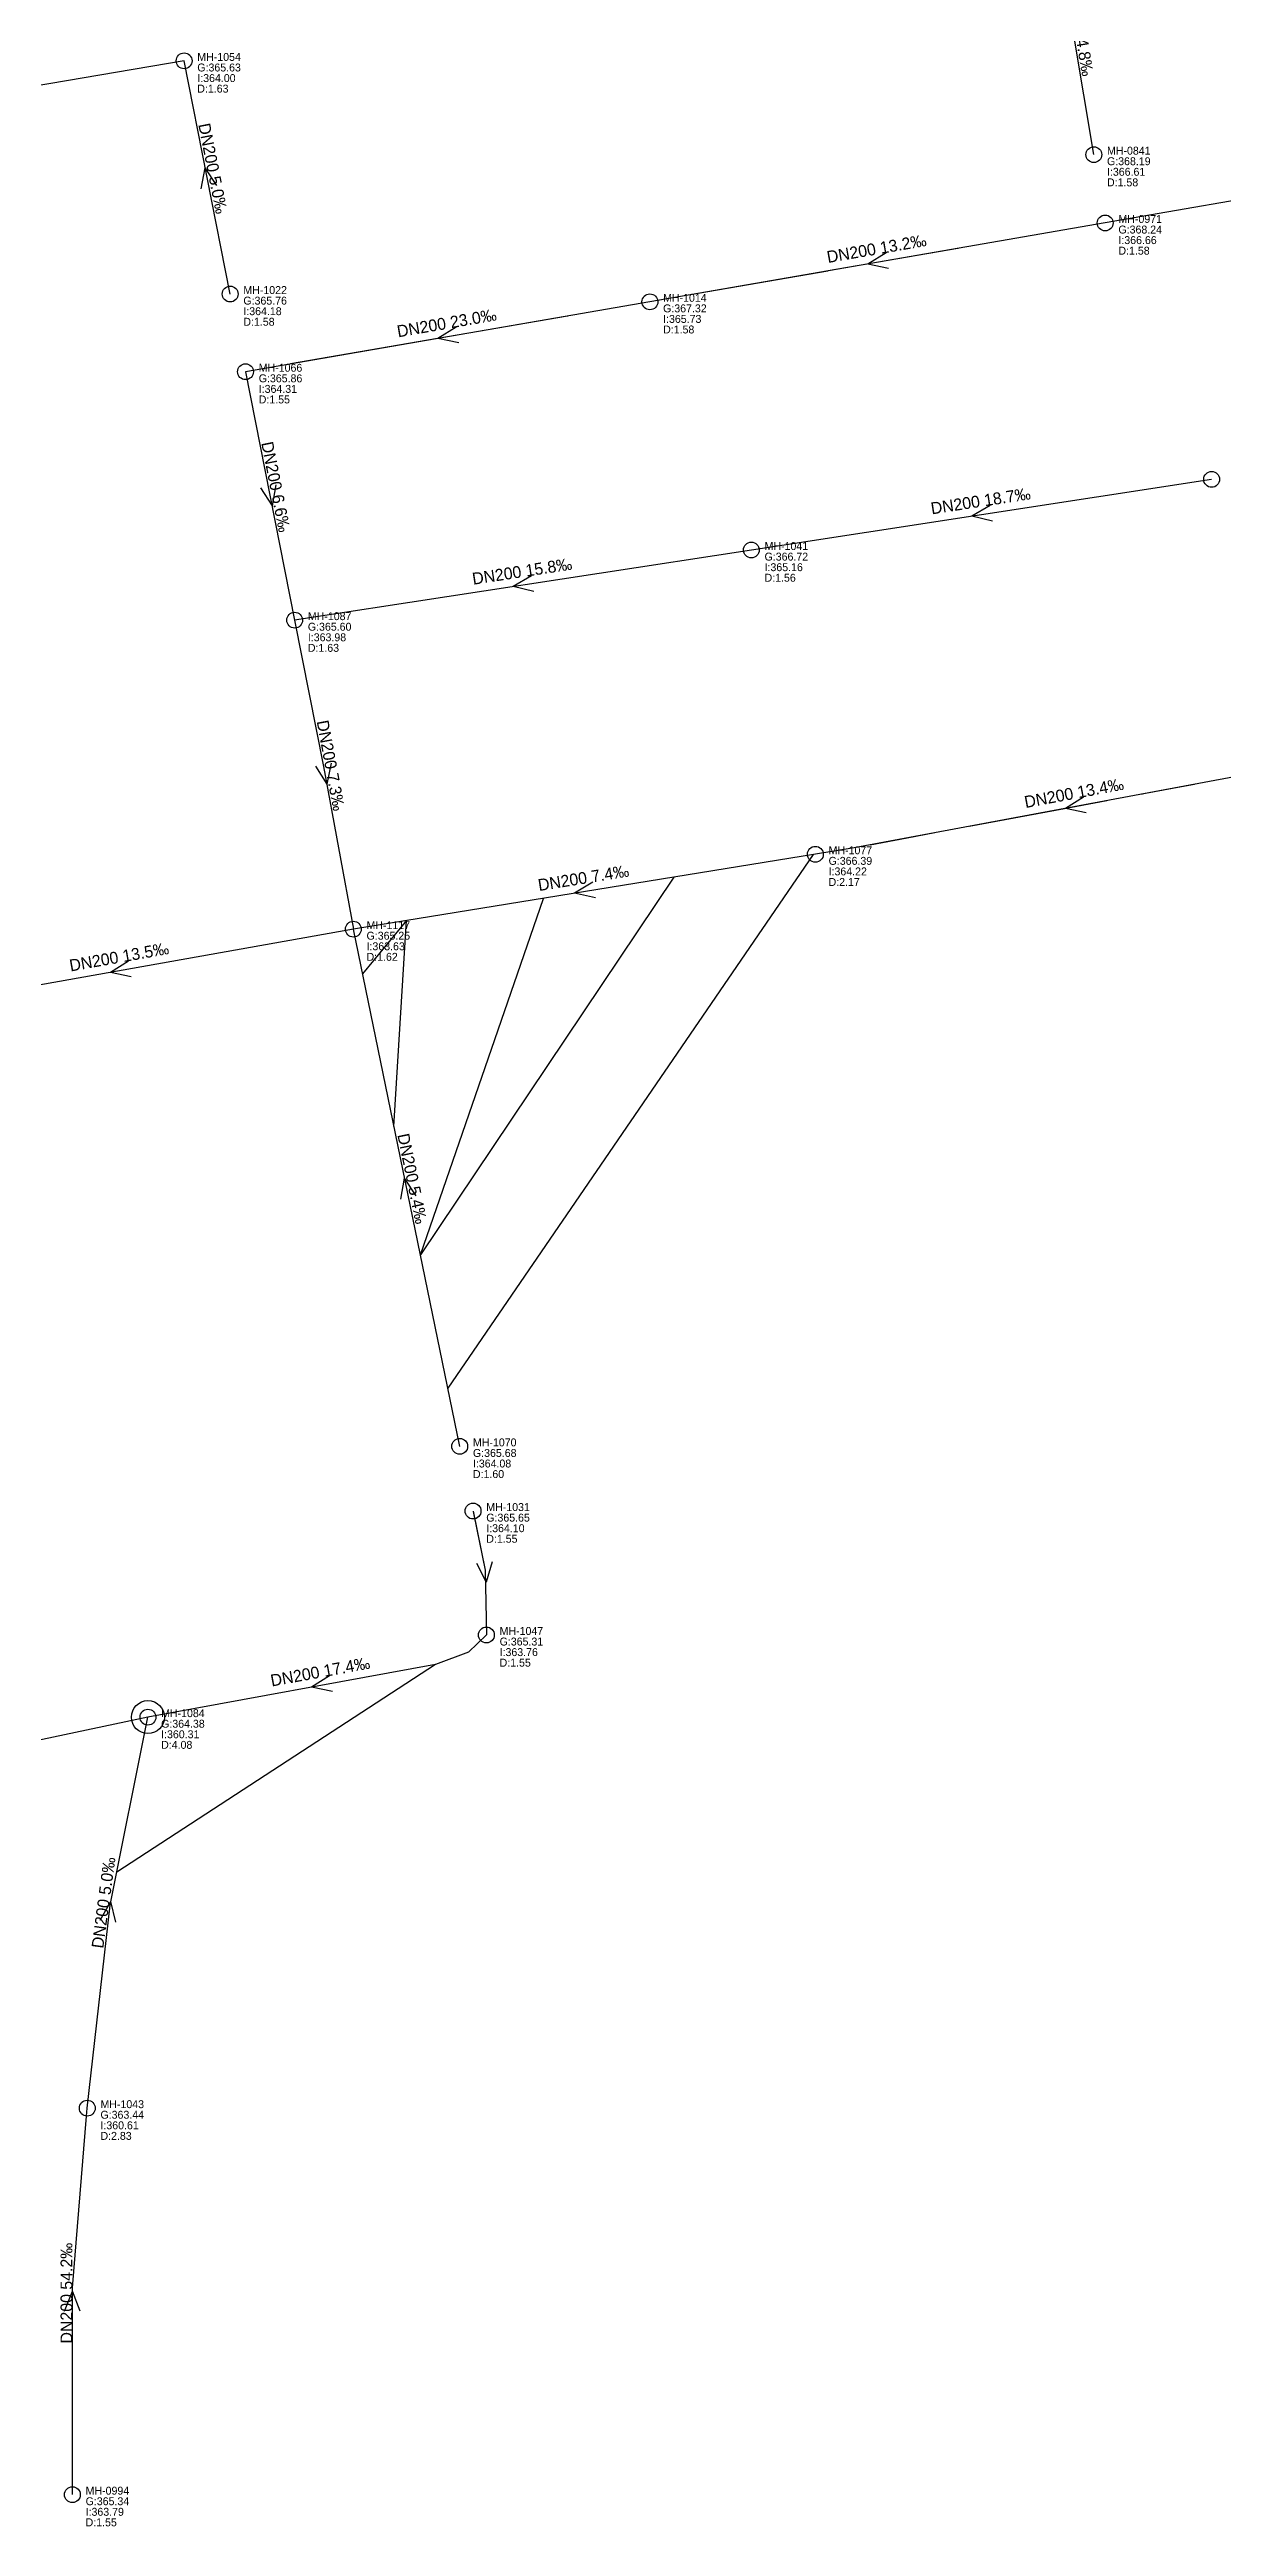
# Model space of a CAD drawing. Header units: metres. Extents: x 449913 to 451990, y 2566939 to 2570822.
# Drawn here: x 451393.3 to 451571, y 2568446.5 to 2568821.7 of the extents above; entities that cross this region are included whole.
import ezdxf
from ezdxf.enums import TextEntityAlignment as Align

# ---------------------------------------------------------------- set-up
doc = ezdxf.new("R2010")
doc.units = ezdxf.units.M
for name, color, linetype in [('SEW-DROP', 6, 'Continuous'), ('SEW-LABEL', 2, 'Continuous'), ('SEW-MH', 7, 'Continuous'), ('SEW-MH-LABEL', 8, 'Continuous'), ('SEW-PIPE-DN200', 3, 'Continuous'), ('SEW-RIDER', 8, 'Continuous')]:
    doc.layers.add(name, color=color, linetype=linetype)

msp = doc.modelspace()

# ---------------------------------------------------------------- linework, layer by layer
at = {"layer": 'SEW-DROP'}
msp.add_circle((451408.22, 2568569.08), 2.5, dxfattribs=at)
at = {"layer": 'SEW-LABEL'}
for p, q in [((451416.3, 2568800.63), (451416.9, 2568803.8)), ((451418.66, 2568801.09), (451416.9, 2568803.8)), ((451520.04, 2568790.91), (451517.28, 2568789.21)), ((451520.44, 2568788.54), (451517.28, 2568789.21)), ((451454.92, 2568779.64), (451452.16, 2568777.94)), ((451455.32, 2568777.27), (451452.16, 2568777.94)), ((451425.26, 2568755.32), (451427.02, 2568752.61)), ((451427.62, 2568755.79), (451427.02, 2568752.61)), ((451535.81, 2568752.65), (451533.02, 2568751.01)), ((451536.17, 2568750.28), (451533.02, 2568751.01)), ((451466.34, 2568741.99), (451463.56, 2568740.35)), ((451466.71, 2568739.62), (451463.56, 2568740.35)), ((451435.96, 2568713.59), (451435.33, 2568710.42)), ((451433.6, 2568713.15), (451435.33, 2568710.42)), ((451549.94, 2568708.45), (451547.21, 2568706.72)), ((451550.38, 2568706.1), (451547.21, 2568706.72)), ((451475.63, 2568695.55), (451472.86, 2568693.89)), ((451476.01, 2568693.18), (451472.86, 2568693.89)), ((451405.27, 2568683.61), (451402.53, 2568681.9)), ((451405.7, 2568681.25), (451402.53, 2568681.9)), ((451446.53, 2568647.57), (451447.1, 2568650.75)), ((451448.88, 2568648.05), (451447.1, 2568650.75)), ((451457.99, 2568592.39), (451459.47, 2568589.52)), ((451460.38, 2568592.62), (451459.47, 2568589.52)), ((451435.74, 2568575.33), (451433.01, 2568573.61)), ((451436.17, 2568572.97), (451433.01, 2568573.61)), ((451400.99, 2568538.33), (451402.58, 2568541.14)), ((451403.37, 2568538.01), (451402.58, 2568541.14)), ((451395.58, 2568479.11), (451396.78, 2568482.11)), ((451397.98, 2568479.11), (451396.78, 2568482.11))]:
    msp.add_line(p, q, dxfattribs=at)
at = {"layer": 'SEW-MH'}
for centre in [(451413.7, 2568819.99), (451551.52, 2568805.79), (451553.25, 2568795.44), (451420.68, 2568784.67), (451484.27, 2568783.5), (451423.01, 2568772.9), (451569.37, 2568756.59), (451499.64, 2568745.89), (451430.45, 2568735.27), (451509.34, 2568699.8), (451439.34, 2568688.46), (451455.46, 2568610.1), (451457.48, 2568600.3), (451459.5, 2568581.53), (451408.22, 2568569.08), (451399.03, 2568509.84), (451396.78, 2568451.29)]:
    msp.add_circle(centre, 1.2, dxfattribs=at)
at = {"layer": 'SEW-PIPE-DN200'}
for points in [[(451551.52, 2568805.79), (451545.47, 2568842)], [(451413.7, 2568819.99), (451354.83, 2568809.98)], [(451420.68, 2568784.67), (451413.7, 2568819.99)], [(451615.13, 2568806.14), (451553.25, 2568795.44)], [(451553.25, 2568795.44), (451484.27, 2568783.5)], [(451484.27, 2568783.5), (451423.01, 2568772.9)], [(451423.01, 2568772.9), (451430.45, 2568735.27)], [(451569.37, 2568756.59), (451499.64, 2568745.89)], [(451499.64, 2568745.89), (451430.45, 2568735.27)], [(451430.45, 2568735.27), (451434.84, 2568713.07), (451439.34, 2568688.46)], [(451588, 2568714.34), (451515.21, 2568700.75), (451509.34, 2568699.8)], [(451509.34, 2568699.8), (451439.34, 2568688.46)], [(451439.34, 2568688.46), (451368.67, 2568675.88)], [(451455.46, 2568610.1), (451439.34, 2568688.46)], [(451457.48, 2568600.3), (451459.32, 2568591.35), (451459.5, 2568581.53), (451459.5, 2568581.53)], [(451459.5, 2568581.53), (451456.77, 2568578.9), (451451.79, 2568577.05), (451408.22, 2568569.08)], [(451408.22, 2568569.08), (451345.99, 2568555.91), (451330.35, 2568553.54)], [(451399.03, 2568509.84), (451402.49, 2568540.61), (451408.22, 2568569.08)], [(451396.78, 2568451.29), (451396.78, 2568482.61), (451398.89, 2568508.65), (451399.03, 2568509.84)]]:
    msp.add_lwpolyline(points, dxfattribs=at)
at = {"layer": 'SEW-RIDER'}
for points in [[(451530.97, 2568791.58), (451530.93, 2568791.57), (451511.26, 2568788.17)], [(451511.23, 2568788.16), (451491.56, 2568784.76), (451491.52, 2568784.75)], [(451471.85, 2568781.35), (451471.81, 2568781.34), (451452.14, 2568777.94)], [(451452.11, 2568777.93), (451429.82, 2568774.08)], [(451566.75, 2568710.38), (451563.45, 2568709.76), (451559.36, 2568708.99)], [(451553.49, 2568707.9), (451547.1, 2568706.7), (451532.62, 2568704)], [(451559.11, 2568708.95), (451558.92, 2568708.91), (451558.73, 2568708.88)], [(451527.44, 2568703.03), (451523.22, 2568702.24), (451517.62, 2568701.2)], [(451509.02, 2568699.75), (451453.64, 2568618.94), (451453.49, 2568619.68)], [(451487.88, 2568696.32), (451449.49, 2568639.12), (451468.13, 2568693.12)], [(451445.49, 2568658.56), (451447.4, 2568689.76), (451440.73, 2568681.7)], [(451457.49, 2568600.24), (451457.6, 2568599.72), (451459.32, 2568591.35)], [(451456.77, 2568578.9), (451451.79, 2568577.05), (451403.49, 2568545.59)], [(451396.78, 2568466.29), (451396.78, 2568467.38), (451396.78, 2568468.13)], [(451396.78, 2568463.57), (451396.78, 2568464.77), (451396.78, 2568464.93)], [(451396.78, 2568451.29), (451396.78, 2568451.29), (451396.78, 2568458.06)], [(451396.78, 2568451.29), (451396.78, 2568451.29), (451396.78, 2568451.29)], [(451396.78, 2568451.29), (451396.78, 2568451.29), (451396.78, 2568451.29)], [(451396.78, 2568451.29), (451396.78, 2568451.29), (451396.78, 2568451.29)], [(451396.78, 2568451.29), (451396.78, 2568451.29), (451396.78, 2568451.29)], [(451396.78, 2568451.29), (451396.78, 2568451.29), (451396.78, 2568451.29)]]:
    msp.add_lwpolyline(points, dxfattribs=at)

# ---------------------------------------------------------------- texts
at = {"layer": 'SEW-LABEL'}
for s, rotation, p in [('DN200 14.8‰', 279.4825, (451548.5, 2568825.09)), ('DN200 5.0‰', 281.1845, (451417.19, 2568803.53)), ('DN200 13.2‰', 9.8169, (451518.76, 2568790.67)), ('DN200 23.0‰', 9.8169, (451453.64, 2568779.4)), ('DN200 6.6‰', -78.8155, (451426.73, 2568755.29)), ('DN200 18.7‰', 8.7225, (451534.51, 2568752.44)), ('DN200 15.8‰', 8.7225, (451465.04, 2568741.78)), ('DN200 7.3‰', -79.4615, (451435.05, 2568713.09)), ('DN200 13.4‰', 10.5792, (451548.68, 2568708.2)), ('DN200 7.4‰', 9.2037, (451474.34, 2568695.33)), ('DN200 13.5‰', 10.0929, (451404.01, 2568683.37)), ('DN200 5.4‰', 281.6232, (451447.4, 2568650.48)), ('DN200 17.4‰', 10.3695, (451434.48, 2568575.08)), ('DN200 5.0‰', 82.2896, (451402.38, 2568540.86)), ('DN200 54.2‰', 90, (451396.78, 2568481.81))]:
    msp.add_text(s, height=1.8, rotation=rotation, dxfattribs=at).set_placement(p, align=Align.CENTER)
at = {"layer": 'SEW-MH-LABEL'}
for s, p in [('G:365.63', (451415.7, 2568818.39)), ('MH-1054', (451415.7, 2568819.99)), ('D:1.63', (451415.7, 2568815.19)), ('I:364.00', (451415.7, 2568816.79)), ('G:368.19', (451553.52, 2568804.19)), ('MH-0841', (451553.52, 2568805.79)), ('I:366.61', (451553.52, 2568802.59)), ('D:1.58', (451553.52, 2568800.99)), ('MH-0971', (451555.25, 2568795.44)), ('G:368.24', (451555.25, 2568793.84)), ('I:366.66', (451555.25, 2568792.24)), ('D:1.58', (451555.25, 2568790.64)), ('MH-1022', (451422.68, 2568784.67)), ('G:365.76', (451422.68, 2568783.07)), ('D:1.58', (451422.68, 2568779.87)), ('I:364.18', (451422.68, 2568781.47)), ('G:367.32', (451486.27, 2568781.9)), ('MH-1014', (451486.27, 2568783.5)), ('I:365.73', (451486.27, 2568780.3)), ('D:1.58', (451486.27, 2568778.7)), ('MH-1066', (451425.01, 2568772.9)), ('G:365.86', (451425.01, 2568771.3)), ('I:364.31', (451425.01, 2568769.7)), ('D:1.55', (451425.01, 2568768.1)), ('G:366.72', (451501.64, 2568744.29)), ('MH-1041', (451501.64, 2568745.89)), ('I:365.16', (451501.64, 2568742.69)), ('D:1.56', (451501.64, 2568741.09)), ('MH-1087', (451432.45, 2568735.27)), ('G:365.60', (451432.45, 2568733.67)), ('I:363.98', (451432.45, 2568732.07)), ('D:1.63', (451432.45, 2568730.47)), ('G:366.39', (451511.34, 2568698.2)), ('MH-1077', (451511.34, 2568699.8)), ('D:2.17', (451511.34, 2568695)), ('I:364.22', (451511.34, 2568696.6)), ('G:365.25', (451441.34, 2568686.86)), ('MH-1117', (451441.34, 2568688.46)), ('D:1.62', (451441.34, 2568683.66)), ('I:363.63', (451441.34, 2568685.26)), ('G:365.68', (451457.46, 2568608.5)), ('MH-1070', (451457.46, 2568610.1)), ('D:1.60', (451457.46, 2568605.3)), ('I:364.08', (451457.46, 2568606.9)), ('MH-1031', (451459.48, 2568600.3)), ('G:365.65', (451459.48, 2568598.7)), ('I:364.10', (451459.48, 2568597.1)), ('D:1.55', (451459.48, 2568595.5)), ('MH-1047', (451461.5, 2568581.53)), ('G:365.31', (451461.5, 2568579.93)), ('I:363.76', (451461.5, 2568578.33)), ('D:1.55', (451461.5, 2568576.73)), ('G:364.38', (451410.22, 2568567.48)), ('MH-1084', (451410.22, 2568569.08)), ('D:4.08', (451410.22, 2568564.28)), ('I:360.31', (451410.22, 2568565.88)), ('MH-1043', (451401.03, 2568509.84)), ('G:363.44', (451401.03, 2568508.24)), ('I:360.61', (451401.03, 2568506.64)), ('D:2.83', (451401.03, 2568505.04)), ('G:365.34', (451398.78, 2568449.69)), ('MH-0994', (451398.78, 2568451.29)), ('D:1.55', (451398.78, 2568446.49)), ('I:363.79', (451398.78, 2568448.09))]:
    msp.add_text(s, height=1.2, dxfattribs=at).set_placement(p)

doc.saveas('drawing.dxf')
